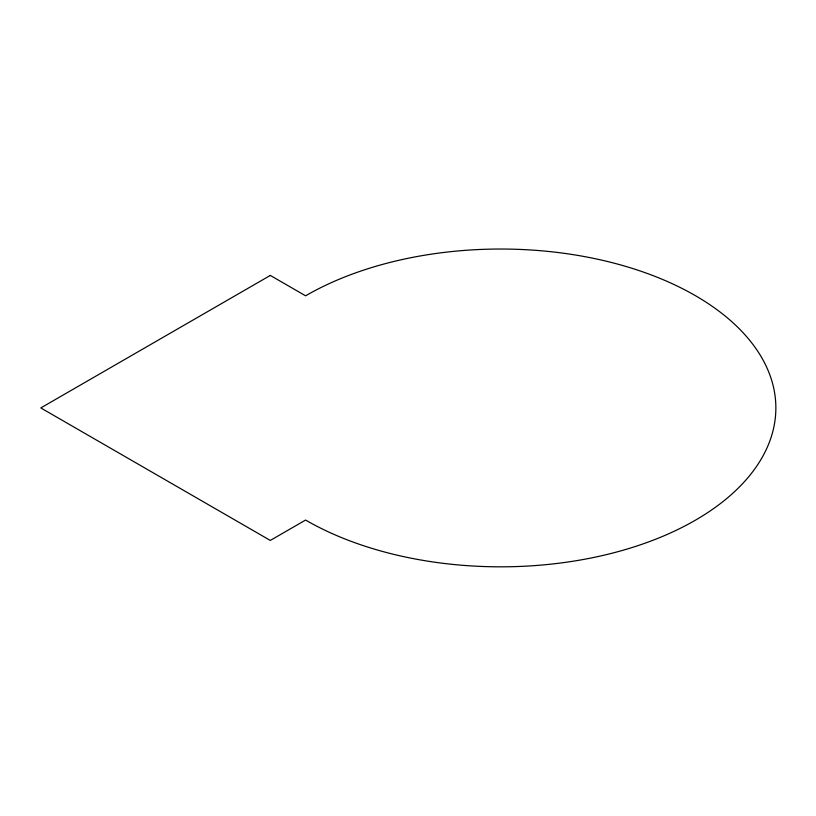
<?xml version="1.0" encoding="UTF-8"?>
<svg xmlns="http://www.w3.org/2000/svg" width="816" height="816" viewBox="0 0 816 816"><rect width="100%" height="100%" fill="white"/><g stroke="black" fill="none" stroke-linecap="round" stroke-linejoin="round"><path stroke-width="1.22" d="M270.3 275.431L40.8 407.929L270.3 540.427L305.602 520.047A275.227 158.896 0 0 0 695.11 520.363A275.227 158.896 0 0 0 695.11 295.494A275.227 158.896 0 0 0 305.602 295.81L270.3 275.431"/></g></svg>
